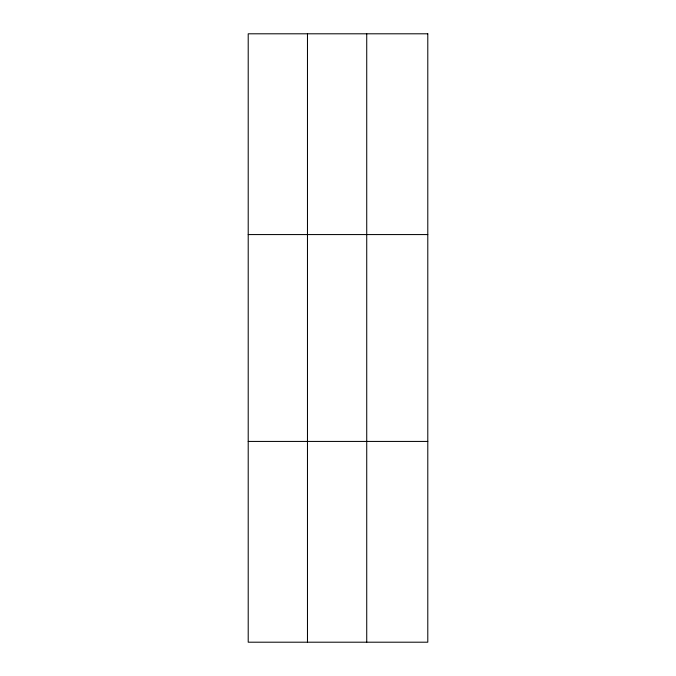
<?xml version="1.0" encoding="UTF-8"?>
<svg xmlns="http://www.w3.org/2000/svg" width="676" height="676" viewBox="0 0 676 676"><rect width="100%" height="100%" fill="white"/><g stroke="black" fill="none" stroke-linecap="round" stroke-linejoin="round"><path stroke-width="1.01" d="M307.47 33.8L307.47 642.2M366.73 33.8L366.73 642.2M248.21 234.572L427.79 234.572M248.21 441.428L427.79 441.428M427.79 33.8L427.79 642.2L248.21 642.2L248.21 33.8L427.79 33.8"/></g></svg>
